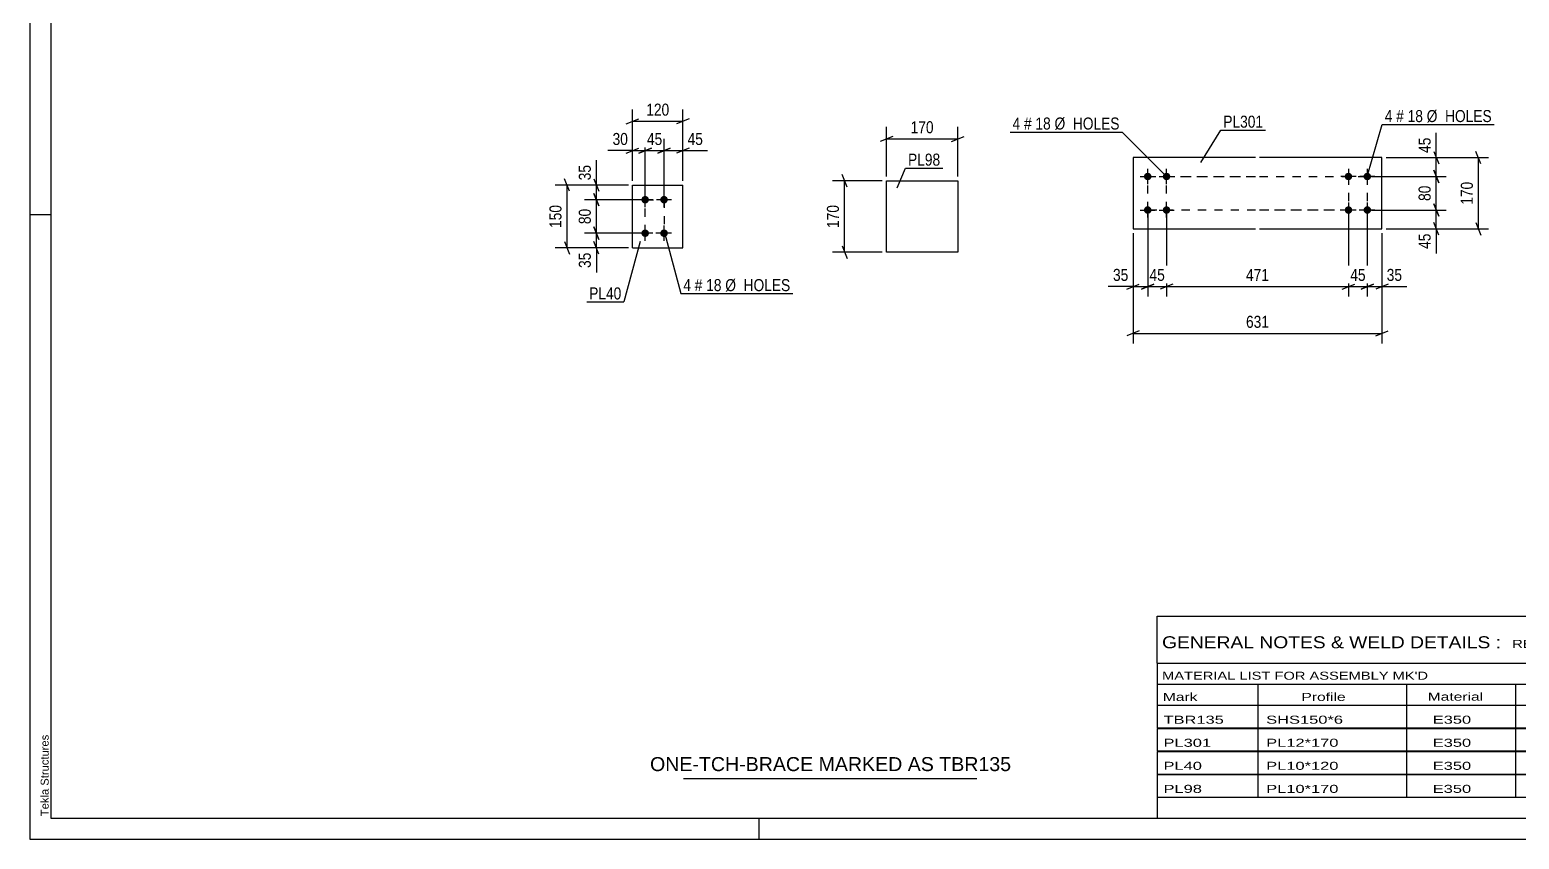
# Model space of a CAD drawing. Header units: millimetres. Extents: x 0 to 594, y 0 to 420.
# Drawn here: x 0 to 355.4, y 0 to 193.1 of the extents above; entities that cross this region are included whole.
import ezdxf

# ---------------------------------------------------------------- set-up
doc = ezdxf.new("R2010")
doc.units = ezdxf.units.MM
doc.linetypes.add('DXK_LINE_DOT2', pattern=[3.9198, 1.9599, -1.9599])
doc.styles.add('Arial', font='ARIAL.TTF', dxfattribs={"height": 0.2})
doc.styles.add('Arial Narrow', font='ARIALN.TTF', dxfattribs={"height": 0.2})

# ---------------------------------------------------------------- blocks, each defined once
blk = doc.blocks.new('Unknown-580575873-1131')
at = {"color": 5, "linetype": 'Continuous'}
for p, q in [((0, 420), (0, 0)), ((5, 415), (5, 5)), ((5, 149), (0, 149)), ((5, 5), (589, 5)), ((174, 0), (174, 5)), ((0, 0), (594, 0))]:
    blk.add_line(p, q, dxfattribs=at)
at = {"color": 174, "linetype": 'Continuous', "style": 'Arial'}
blk.add_text('Tekla Structures', height=1.9102, rotation=90, dxfattribs=at).set_placement((4.5, 5.5))
blk = doc.blocks.new('Part-580575873-3540 - 3539')
at = {"color": 2, "linetype": 'Continuous'}
for p, q in [((292.43, 162.63), (263.23, 162.63)), ((263.23, 162.63), (263.23, 145.63)), ((322.63, 162.63), (293.43, 162.63)), ((322.63, 145.63), (322.63, 162.63)), ((263.23, 145.63), (292.43, 145.63)), ((293.43, 145.63), (322.63, 145.63))]:
    blk.add_line(p, q, dxfattribs=at)
blk = doc.blocks.new('Bolt-580575873-3541 - 3539')
at = {"linetype": 'Continuous'}
for points in [[(314.63, 157.23, -1), (314.63, 159.03, -1)], [(319.13, 157.23, -1), (319.13, 159.03, -1)], [(314.63, 149.23, -1), (314.63, 151.03, -1)], [(319.13, 149.23, -1), (319.13, 151.03, -1)]]:
    blk.add_hatch(color=1, dxfattribs=at).paths.add_polyline_path(points)
at = {"color": 1, "linetype": 'Continuous'}
for p, q in [((314.63, 159.93), (314.63, 156.33)), ((319.13, 159.93), (319.13, 156.33)), ((316.43, 158.13), (312.83, 158.13)), ((320.93, 158.13), (317.33, 158.13)), ((316.43, 150.13), (312.83, 150.13)), ((314.63, 151.93), (314.63, 148.33)), ((320.93, 150.13), (317.33, 150.13)), ((319.13, 151.93), (319.13, 148.33))]:
    blk.add_line(p, q, dxfattribs=at)
blk = doc.blocks.new('Bolt-580575873-3542 - 3539')
at = {"linetype": 'Continuous'}
for points in [[(266.73, 159.03, -1), (266.73, 157.23, -1)], [(271.23, 159.03, -1), (271.23, 157.23, -1)], [(266.73, 151.03, -1), (266.73, 149.23, -1)], [(271.23, 151.03, -1), (271.23, 149.23, -1)]]:
    blk.add_hatch(color=1, dxfattribs=at).paths.add_polyline_path(points)
at = {"color": 1, "linetype": 'Continuous'}
for p, q in [((266.73, 156.33), (266.73, 159.93)), ((271.23, 156.33), (271.23, 159.93)), ((264.93, 158.13), (268.53, 158.13)), ((269.43, 158.13), (273.03, 158.13)), ((264.93, 150.13), (268.53, 150.13)), ((266.73, 148.33), (266.73, 151.93)), ((269.43, 150.13), (273.03, 150.13)), ((271.23, 148.33), (271.23, 151.93))]:
    blk.add_line(p, q, dxfattribs=at)
blk = doc.blocks.new('Bolt-580575873-2195 - 2156')
at = {"linetype": 'Continuous'}
for points in [[(146.83, 151.7), (146.64, 151.72), (146.46, 151.77), (146.3, 151.87), (146.16, 151.99), (146.05, 152.15), (145.97, 152.32), (145.93, 152.5), (145.93, 152.69), (145.97, 152.87), (146.05, 153.05), (146.16, 153.2), (146.3, 153.32), (146.46, 153.42), (146.64, 153.48), (146.83, 153.5), (147.01, 153.48), (147.19, 153.42), (147.36, 153.32), (147.5, 153.2), (147.61, 153.05), (147.68, 152.87), (147.72, 152.69), (147.72, 152.5), (147.68, 152.32), (147.61, 152.15), (147.5, 151.99), (147.36, 151.87), (147.19, 151.77), (147.01, 151.72)], [(151.33, 151.7), (151.14, 151.72), (150.96, 151.77), (150.8, 151.87), (150.66, 151.99), (150.55, 152.15), (150.47, 152.32), (150.43, 152.5), (150.43, 152.69), (150.47, 152.87), (150.55, 153.05), (150.66, 153.2), (150.8, 153.32), (150.96, 153.42), (151.14, 153.48), (151.33, 153.5), (151.51, 153.48), (151.69, 153.42), (151.86, 153.32), (152, 153.2), (152.11, 153.05), (152.18, 152.87), (152.22, 152.69), (152.22, 152.5), (152.18, 152.32), (152.11, 152.15), (152, 151.99), (151.86, 151.87), (151.69, 151.77), (151.51, 151.72)], [(146.83, 143.7), (146.64, 143.72), (146.46, 143.77), (146.3, 143.87), (146.16, 143.99), (146.05, 144.15), (145.97, 144.32), (145.93, 144.5), (145.93, 144.69), (145.97, 144.87), (146.05, 145.05), (146.16, 145.2), (146.3, 145.32), (146.46, 145.42), (146.64, 145.48), (146.83, 145.5), (147.01, 145.48), (147.19, 145.42), (147.36, 145.32), (147.5, 145.2), (147.61, 145.05), (147.68, 144.87), (147.72, 144.69), (147.72, 144.5), (147.68, 144.32), (147.61, 144.15), (147.5, 143.99), (147.36, 143.87), (147.19, 143.77), (147.01, 143.72)], [(151.33, 143.7), (151.14, 143.72), (150.96, 143.77), (150.8, 143.87), (150.66, 143.99), (150.55, 144.15), (150.47, 144.32), (150.43, 144.5), (150.43, 144.69), (150.47, 144.87), (150.55, 145.05), (150.66, 145.2), (150.8, 145.32), (150.96, 145.42), (151.14, 145.48), (151.33, 145.5), (151.51, 145.48), (151.69, 145.42), (151.86, 145.32), (152, 145.2), (152.11, 145.05), (152.18, 144.87), (152.22, 144.69), (152.22, 144.5), (152.18, 144.32), (152.11, 144.15), (152, 143.99), (151.86, 143.87), (151.69, 143.77), (151.51, 143.72)]]:
    blk.add_hatch(color=1, dxfattribs=at).paths.add_polyline_path(points)
at = {"color": 1, "linetype": 'Continuous'}
for p, q in [((146.83, 150.8), (146.83, 154.4)), ((151.33, 150.8), (151.33, 154.4)), ((148.63, 152.6), (145.03, 152.6)), ((153.13, 152.6), (149.53, 152.6)), ((146.83, 142.8), (146.83, 146.4)), ((151.33, 142.8), (151.33, 146.4)), ((148.63, 144.6), (145.03, 144.6)), ((153.13, 144.6), (149.53, 144.6))]:
    blk.add_line(p, q, dxfattribs=at)
blk = doc.blocks.new('Part-580575873-2162 - 2156')
at = {"color": 2, "linetype": 'Continuous'}
for p, q in [((143.83, 141.1), (143.83, 156.1)), ((143.83, 156.1), (155.83, 156.1)), ((155.83, 141.1), (155.83, 156.1)), ((143.83, 141.1), (143.83, 141.1)), ((143.83, 141.1), (155.83, 141.1)), ((155.83, 141.1), (155.83, 141.1))]:
    blk.add_line(p, q, dxfattribs=at)
at = {"color": 7, "linetype": 'DXK_LINE_DOT2'}
for p, q in [((143.83, 156.1), (155.83, 156.1)), ((143.83, 141.1), (143.83, 141.1)), ((143.83, 141.1), (155.83, 141.1)), ((155.83, 141.1), (155.83, 141.1))]:
    blk.add_line(p, q, dxfattribs=at)
blk = doc.blocks.new('Part-580575873-2399 - 2393')
at = {"color": 2, "linetype": 'Continuous'}
for p, q in [((204.41, 140.1), (204.41, 157.1)), ((204.41, 157.1), (221.41, 157.1)), ((221.41, 157.1), (221.41, 140.1)), ((221.41, 140.1), (204.41, 140.1))]:
    blk.add_line(p, q, dxfattribs=at)
blk = doc.blocks.new('Rectangle-580575873-3714 - 3539')
at = {"color": 1, "linetype": 'DXK_LINE_DOT2'}
for p, q in [((266.73, 158.13), (292.43, 158.13)), ((266.73, 150.13), (266.73, 158.13)), ((293.43, 158.13), (319.13, 158.13)), ((319.13, 158.13), (319.13, 150.13)), ((292.43, 150.13), (266.73, 150.13)), ((319.13, 150.13), (293.43, 150.13))]:
    blk.add_line(p, q, dxfattribs=at)
blk = doc.blocks.new('Rectangle-580575873-2379 - 2156')
at = {"color": 1, "linetype": 'DXK_LINE_DOT2'}
blk.add_lwpolyline([(146.83, 152.6), (151.33, 152.6), (151.33, 144.6), (146.83, 144.6), (146.83, 152.6)], close=True, dxfattribs=at)
blk = doc.blocks.new('Rectangle-580575873-3724 - 3539')
at = {"color": 1, "linetype": 'DXK_LINE_DOT2'}
for p, q in [((271.23, 158.13), (292.43, 158.13)), ((271.23, 150.13), (271.23, 158.13)), ((293.43, 158.13), (314.63, 158.13)), ((314.63, 158.13), (314.63, 150.13)), ((292.43, 150.13), (271.23, 150.13)), ((314.63, 150.13), (293.43, 150.13))]:
    blk.add_line(p, q, dxfattribs=at)
blk = doc.blocks.new('StraightDimension-580575873-3549 - 3539')
at = {"color": 7, "linetype": 'Continuous'}
for p, q in [((271.23, 149.13), (271.23, 129.47)), ((314.63, 149.13), (314.63, 129.47)), ((272.73, 132.47), (269.73, 131.27)), ((271.23, 131.87), (314.63, 131.87)), ((313.13, 131.27), (316.13, 132.47))]:
    blk.add_line(p, q, dxfattribs=at)
at = {"color": 0}
blk.add_wipeout([(296.28, 132.62), (296.28, 136.82), (289.59, 136.82), (289.59, 132.62)], dxfattribs=at)
at = {"color": 3, "style": 'Arial Narrow'}
blk.add_text('471', height=2.863, dxfattribs=at).set_placement((290.19, 133.22))
blk = doc.blocks.new('StraightDimension-580575873-3547 - 3539')
at = {"color": 7, "linetype": 'Continuous'}
for p, q in [((319.13, 149.13), (319.13, 129.47)), ((322.63, 144.63), (322.63, 129.47)), ((317.63, 131.27), (320.63, 132.47)), ((319.13, 131.87), (322.63, 131.87)), ((324.13, 132.47), (321.13, 131.27))]:
    blk.add_line(p, q, dxfattribs=at)
at = {"color": 0}
blk.add_wipeout([(328.01, 132.62), (328.01, 136.82), (323.16, 136.82), (323.16, 132.62)], dxfattribs=at)
at = {"color": 7, "linetype": 'Continuous'}
blk.add_line((322.63, 131.87), (328.54, 131.87), dxfattribs=at)
blk.add_line((322.63, 131.87), (328.54, 131.87), dxfattribs=at)
at = {"color": 3, "style": 'Arial Narrow'}
blk.add_text('35', height=2.863, dxfattribs=at).set_placement((323.76, 133.22))
blk = doc.blocks.new('StraightDimension-580575873-3693 - 3539')
at = {"color": 7, "linetype": 'Continuous'}
for p, q in [((320.13, 158.13), (337.98, 158.13)), ((334.98, 159.63), (336.18, 156.63)), ((335.58, 150.13), (335.58, 158.13)), ((320.13, 150.13), (337.98, 150.13)), ((336.18, 148.63), (334.98, 151.63))]:
    blk.add_line(p, q, dxfattribs=at)
at = {"color": 0}
blk.add_wipeout([(334.83, 156.56), (330.63, 156.56), (330.63, 151.7), (334.83, 151.7)], dxfattribs=at)
at = {"color": 3, "style": 'Arial Narrow'}
blk.add_text('80', height=2.863, rotation=90.0002, dxfattribs=at).set_placement((334.23, 152.3))
blk = doc.blocks.new('StraightDimension-580575873-3548 - 3539')
at = {"color": 7, "linetype": 'Continuous'}
for p, q in [((314.63, 149.13), (314.63, 129.47)), ((319.13, 149.13), (319.13, 129.47)), ((313.13, 131.27), (316.13, 132.47)), ((314.63, 131.87), (319.13, 131.87)), ((320.63, 132.47), (317.63, 131.27))]:
    blk.add_line(p, q, dxfattribs=at)
at = {"color": 0}
blk.add_wipeout([(319.31, 132.62), (319.31, 136.82), (314.46, 136.82), (314.46, 132.62)], dxfattribs=at)
at = {"color": 3, "style": 'Arial Narrow'}
blk.add_text('45', height=2.863, dxfattribs=at).set_placement((315.06, 133.22))
blk = doc.blocks.new('StraightDimension-580575873-3550 - 3539')
at = {"color": 7, "linetype": 'Continuous'}
for p, q in [((266.73, 149.13), (266.73, 129.47)), ((271.23, 149.13), (271.23, 129.47)), ((265.23, 131.27), (268.23, 132.47)), ((266.73, 131.87), (271.23, 131.87)), ((272.73, 132.47), (269.73, 131.27))]:
    blk.add_line(p, q, dxfattribs=at)
at = {"color": 0}
blk.add_wipeout([(271.41, 132.62), (271.41, 136.82), (266.56, 136.82), (266.56, 132.62)], dxfattribs=at)
at = {"color": 3, "style": 'Arial Narrow'}
blk.add_text('45', height=2.863, dxfattribs=at).set_placement((267.16, 133.22))
blk = doc.blocks.new('StraightDimension-580575873-3551 - 3539')
at = {"color": 7, "linetype": 'Continuous'}
for p, q in [((266.73, 149.13), (266.73, 129.47)), ((263.23, 144.63), (263.23, 129.47)), ((261.73, 131.27), (264.73, 132.47)), ((263.23, 131.87), (266.73, 131.87)), ((268.23, 132.47), (265.23, 131.27))]:
    blk.add_line(p, q, dxfattribs=at)
at = {"color": 0}
blk.add_wipeout([(262.71, 132.62), (262.71, 136.82), (257.85, 136.82), (257.85, 132.62)], dxfattribs=at)
at = {"color": 7, "linetype": 'Continuous'}
blk.add_line((263.23, 131.87), (257.33, 131.87), dxfattribs=at)
blk.add_line((263.23, 131.87), (257.33, 131.87), dxfattribs=at)
at = {"color": 3, "style": 'Arial Narrow'}
blk.add_text('35', height=2.863, dxfattribs=at).set_placement((258.45, 133.22))
blk = doc.blocks.new('StraightDimension-580575873-3567 - 3539')
at = {"color": 7, "linetype": 'Continuous'}
for p, q in [((263.23, 144.63), (263.23, 118.28)), ((322.63, 144.63), (322.63, 118.28)), ((264.73, 121.28), (261.73, 120.08)), ((321.13, 120.08), (324.13, 121.28)), ((263.23, 120.68), (322.63, 120.68))]:
    blk.add_line(p, q, dxfattribs=at)
at = {"color": 0}
blk.add_wipeout([(296.28, 121.43), (296.28, 125.63), (289.59, 125.63), (289.59, 121.43)], dxfattribs=at)
at = {"color": 3, "style": 'Arial Narrow'}
blk.add_text('631', height=2.863, dxfattribs=at).set_placement((290.19, 122.03))
blk = doc.blocks.new('StraightDimension-580575873-3587 - 3539')
at = {"color": 7, "linetype": 'Continuous'}
for p, q in [((346.25, 161.13), (345.05, 164.13)), ((323.63, 162.63), (348.05, 162.63)), ((345.65, 145.63), (345.65, 162.63)), ((345.05, 147.13), (346.25, 144.13)), ((323.63, 145.63), (348.05, 145.63))]:
    blk.add_line(p, q, dxfattribs=at)
at = {"color": 0}
blk.add_wipeout([(344.9, 157.47), (340.7, 157.47), (340.7, 150.79), (344.9, 150.79)], dxfattribs=at)
at = {"color": 3, "style": 'Arial Narrow'}
blk.add_text('170', height=2.863, rotation=90.0002, dxfattribs=at).set_placement((344.3, 151.39))
blk = doc.blocks.new('StraightDimension-580575873-3692 - 3539')
at = {"color": 7, "linetype": 'Continuous'}
for p, q in [((334.98, 164.13), (336.18, 161.13)), ((323.63, 162.63), (337.98, 162.63)), ((335.58, 158.13), (335.58, 162.63)), ((320.13, 158.13), (337.98, 158.13)), ((336.18, 156.63), (334.98, 159.63))]:
    blk.add_line(p, q, dxfattribs=at)
at = {"color": 0}
blk.add_wipeout([(334.83, 168.01), (330.63, 168.01), (330.63, 163.15), (334.83, 163.15)], dxfattribs=at)
at = {"color": 7, "linetype": 'Continuous'}
blk.add_line((335.58, 162.63), (335.58, 168.54), dxfattribs=at)
blk.add_line((335.58, 162.63), (335.58, 168.54), dxfattribs=at)
at = {"color": 3, "style": 'Arial Narrow'}
blk.add_text('45', height=2.863, rotation=90.0002, dxfattribs=at).set_placement((334.23, 163.75))
blk = doc.blocks.new('StraightDimension-580575873-3694 - 3539')
at = {"color": 7, "linetype": 'Continuous'}
for p, q in [((320.13, 150.13), (337.98, 150.13)), ((334.98, 151.63), (336.18, 148.63)), ((335.58, 145.63), (335.58, 150.13)), ((336.18, 144.13), (334.98, 147.13)), ((323.63, 145.63), (337.98, 145.63))]:
    blk.add_line(p, q, dxfattribs=at)
at = {"color": 0}
blk.add_wipeout([(334.83, 145.1), (330.63, 145.1), (330.63, 140.25), (334.83, 140.25)], dxfattribs=at)
at = {"color": 7, "linetype": 'Continuous'}
blk.add_line((335.58, 145.63), (335.58, 139.72), dxfattribs=at)
blk.add_line((335.58, 145.63), (335.58, 139.72), dxfattribs=at)
at = {"color": 3, "style": 'Arial Narrow'}
blk.add_text('45', height=2.863, rotation=90.0002, dxfattribs=at).set_placement((334.23, 140.85))
blk = doc.blocks.new('StraightDimension-580575873-2295 - 2156')
at = {"color": 7, "linetype": 'Continuous'}
for p, q in [((134.6, 157.6), (135.8, 154.6)), ((142.83, 156.1), (132.35, 156.1)), ((135.8, 151.1), (134.6, 154.1)), ((135.2, 152.6), (135.2, 156.1)), ((145.83, 152.6), (132.35, 152.6))]:
    blk.add_line(p, q, dxfattribs=at)
at = {"color": 0}
blk.add_wipeout([(134.45, 161.48), (130.25, 161.48), (130.25, 156.62), (134.45, 156.62)], dxfattribs=at)
at = {"color": 7, "linetype": 'Continuous'}
blk.add_line((135.2, 156.1), (135.2, 162), dxfattribs=at)
blk.add_line((135.2, 156.1), (135.2, 162), dxfattribs=at)
at = {"color": 3, "style": 'Arial Narrow'}
blk.add_text('35', height=2.863, rotation=90.0002, dxfattribs=at).set_placement((133.85, 157.22))
blk = doc.blocks.new('StraightDimension-580575873-2272 - 2156')
at = {"color": 7, "linetype": 'Continuous'}
for p, q in [((134.6, 146.1), (135.8, 143.1)), ((145.83, 144.6), (132.35, 144.6)), ((135.8, 139.6), (134.6, 142.6)), ((135.2, 141.1), (135.2, 144.6)), ((142.83, 141.1), (132.35, 141.1))]:
    blk.add_line(p, q, dxfattribs=at)
at = {"color": 0}
blk.add_wipeout([(134.45, 140.57), (130.25, 140.57), (130.25, 135.71), (134.45, 135.71)], dxfattribs=at)
at = {"color": 7, "linetype": 'Continuous'}
blk.add_line((135.2, 141.1), (135.2, 135.19), dxfattribs=at)
blk.add_line((135.2, 141.1), (135.2, 135.19), dxfattribs=at)
at = {"color": 3, "style": 'Arial Narrow'}
blk.add_text('35', height=2.863, rotation=90.0002, dxfattribs=at).set_placement((133.85, 136.31))
blk = doc.blocks.new('StraightDimension-580575873-2285 - 2156')
at = {"color": 7, "linetype": 'Continuous'}
for p, q in [((134.6, 154.1), (135.8, 151.1)), ((145.83, 152.6), (132.35, 152.6)), ((135.2, 144.6), (135.2, 152.6)), ((135.8, 143.1), (134.6, 146.1)), ((145.83, 144.6), (132.35, 144.6))]:
    blk.add_line(p, q, dxfattribs=at)
at = {"color": 0}
blk.add_wipeout([(134.45, 151.02), (130.25, 151.02), (130.25, 146.17), (134.45, 146.17)], dxfattribs=at)
at = {"color": 3, "style": 'Arial Narrow'}
blk.add_text('80', height=2.863, rotation=90.0002, dxfattribs=at).set_placement((133.85, 146.77))
blk = doc.blocks.new('StraightDimension-580575873-2309 - 2156')
at = {"color": 7, "linetype": 'Continuous'}
for p, q in [((128.8, 154.6), (127.6, 157.6)), ((142.83, 156.1), (125.35, 156.1)), ((128.2, 141.1), (128.2, 156.1)), ((127.6, 142.6), (128.8, 139.6)), ((142.83, 141.1), (125.35, 141.1))]:
    blk.add_line(p, q, dxfattribs=at)
at = {"color": 0}
blk.add_wipeout([(127.45, 151.94), (123.25, 151.94), (123.25, 145.25), (127.45, 145.25)], dxfattribs=at)
at = {"color": 3, "style": 'Arial Narrow'}
blk.add_text('150', height=2.863, rotation=90.0002, dxfattribs=at).set_placement((126.85, 145.85))
blk = doc.blocks.new('StraightDimension-580575873-2326 - 2156')
at = {"color": 7, "linetype": 'Continuous'}
for p, q in [((143.83, 157.1), (143.83, 167.15)), ((146.83, 153.6), (146.83, 167.15)), ((142.33, 163.7), (145.33, 164.9)), ((143.83, 164.3), (146.83, 164.3)), ((148.33, 164.9), (145.33, 163.7))]:
    blk.add_line(p, q, dxfattribs=at)
at = {"color": 0}
blk.add_wipeout([(143.3, 165.05), (143.3, 169.25), (138.45, 169.25), (138.45, 165.05)], dxfattribs=at)
at = {"color": 7, "linetype": 'Continuous'}
blk.add_line((143.83, 164.3), (137.92, 164.3), dxfattribs=at)
blk.add_line((143.83, 164.3), (137.92, 164.3), dxfattribs=at)
at = {"color": 3, "style": 'Arial Narrow'}
blk.add_text('30', height=2.863, dxfattribs=at).set_placement((139.05, 165.65))
blk = doc.blocks.new('StraightDimension-580575873-2339 - 2156')
at = {"color": 7, "linetype": 'Continuous'}
for p, q in [((146.83, 153.6), (146.83, 167.15)), ((151.33, 153.6), (151.33, 167.15)), ((145.33, 163.7), (148.33, 164.9)), ((146.83, 164.3), (151.33, 164.3)), ((152.83, 164.9), (149.83, 163.7))]:
    blk.add_line(p, q, dxfattribs=at)
at = {"color": 0}
blk.add_wipeout([(151.51, 165.05), (151.51, 169.25), (146.65, 169.25), (146.65, 165.05)], dxfattribs=at)
at = {"color": 3, "style": 'Arial Narrow'}
blk.add_text('45', height=2.863, dxfattribs=at).set_placement((147.25, 165.65))
blk = doc.blocks.new('StraightDimension-580575873-2349 - 2156')
at = {"color": 7, "linetype": 'Continuous'}
for p, q in [((151.33, 153.6), (151.33, 167.15)), ((155.83, 157.1), (155.83, 167.15)), ((149.83, 163.7), (152.83, 164.9)), ((151.33, 164.3), (155.83, 164.3)), ((157.33, 164.9), (154.33, 163.7))]:
    blk.add_line(p, q, dxfattribs=at)
at = {"color": 0}
blk.add_wipeout([(161.21, 165.05), (161.21, 169.25), (156.35, 169.25), (156.35, 165.05)], dxfattribs=at)
at = {"color": 7, "linetype": 'Continuous'}
blk.add_line((155.83, 164.3), (161.73, 164.3), dxfattribs=at)
blk.add_line((155.83, 164.3), (161.73, 164.3), dxfattribs=at)
at = {"color": 3, "style": 'Arial Narrow'}
blk.add_text('45', height=2.863, dxfattribs=at).set_placement((156.95, 165.65))
blk = doc.blocks.new('StraightDimension-580575873-2363 - 2156')
at = {"color": 7, "linetype": 'Continuous'}
for p, q in [((143.83, 157.1), (143.83, 174.15)), ((155.83, 157.1), (155.83, 174.15)), ((142.33, 170.7), (145.33, 171.9)), ((143.83, 171.3), (155.83, 171.3)), ((157.33, 171.9), (154.33, 170.7))]:
    blk.add_line(p, q, dxfattribs=at)
at = {"color": 0}
blk.add_wipeout([(153.17, 172.05), (153.17, 176.25), (146.49, 176.25), (146.49, 172.05)], dxfattribs=at)
at = {"color": 3, "style": 'Arial Narrow'}
blk.add_text('120', height=2.863, dxfattribs=at).set_placement((147.09, 172.65))
blk = doc.blocks.new('StraightDimension-580575873-2401 - 2393')
at = {"color": 7, "linetype": 'Continuous'}
for p, q in [((205.91, 167.7), (202.91, 166.5)), ((204.41, 158.1), (204.41, 169.95)), ((204.41, 167.1), (221.41, 167.1)), ((219.91, 166.5), (222.91, 167.7)), ((221.41, 158.1), (221.41, 169.95))]:
    blk.add_line(p, q, dxfattribs=at)
at = {"color": 0}
blk.add_wipeout([(216.25, 167.85), (216.25, 172.05), (209.57, 172.05), (209.57, 167.85)], dxfattribs=at)
at = {"color": 3, "style": 'Arial Narrow'}
blk.add_text('170', height=2.863, dxfattribs=at).set_placement((210.17, 168.45))
blk = doc.blocks.new('StraightDimension-580575873-2412 - 2393')
at = {"color": 7, "linetype": 'Continuous'}
for p, q in [((203.41, 157.1), (191.56, 157.1)), ((195.01, 155.6), (193.81, 158.6)), ((194.41, 140.1), (194.41, 157.1)), ((203.41, 140.1), (191.56, 140.1)), ((193.81, 141.6), (195.01, 138.6))]:
    blk.add_line(p, q, dxfattribs=at)
at = {"color": 0}
blk.add_wipeout([(193.66, 151.94), (189.46, 151.94), (189.46, 145.25), (193.66, 145.25)], dxfattribs=at)
at = {"color": 3, "style": 'Arial Narrow'}
blk.add_text('170', height=2.863, rotation=90.0002, dxfattribs=at).set_placement((193.06, 145.85))
blk = doc.blocks.new('Unknown-580575873-4459')
at = {"color": 7, "linetype": 'Continuous'}
for p, q in [((269, 53.25), (429, 53.25)), ((269, 42), (269, 53.25)), ((429, 53.25), (429, 42)), ((269, 42), (429, 42)), ((269, 42), (269, 37)), ((429, 42), (429, 37)), ((269, 37), (429, 37)), ((269, 37), (269, 32)), ((293, 37), (293, 32)), ((328.5, 37), (328.5, 32)), ((354.5, 37), (354.5, 32)), ((367.5, 37), (367.5, 32)), ((385, 37), (385, 32)), ((407, 37), (407, 32)), ((429, 37), (429, 32)), ((269, 32), (429, 32)), ((293, 32), (293, 26.5)), ((328.5, 32), (328.5, 26.5)), ((354.5, 32), (354.5, 26.5)), ((367.5, 32), (367.5, 26.5)), ((385, 32), (385, 26.5)), ((407, 32), (407, 26.5)), ((269, 31.95), (269, 26.55)), ((269, 31.95), (429, 31.95)), ((429, 31.95), (429, 26.55)), ((269, 26.55), (429, 26.55)), ((269, 26.45), (269, 21.05)), ((269, 26.45), (429, 26.45)), ((293, 26.5), (293, 21)), ((328.5, 26.5), (328.5, 21)), ((354.5, 26.5), (354.5, 21)), ((367.5, 26.5), (367.5, 21)), ((385, 26.5), (385, 21)), ((407, 26.5), (407, 21)), ((429, 26.45), (429, 21.05)), ((269, 21.05), (429, 21.05)), ((269, 20.95), (269, 15.55)), ((269, 20.95), (429, 20.95)), ((293, 21), (293, 15.5)), ((328.5, 21), (328.5, 15.5)), ((354.5, 21), (354.5, 15.5)), ((367.5, 21), (367.5, 15.5)), ((385, 21), (385, 15.5)), ((407, 21), (407, 15.5)), ((429, 20.95), (429, 15.55)), ((269, 15.55), (429, 15.55)), ((269, 15.45), (269, 10.05)), ((269, 15.45), (429, 15.45)), ((293, 15.5), (293, 10)), ((328.5, 15.5), (328.5, 10)), ((354.5, 15.5), (354.5, 10)), ((367.5, 15.5), (367.5, 10)), ((385, 15.5), (385, 10)), ((407, 15.5), (407, 10)), ((429, 15.45), (429, 10.05)), ((269, 10.05), (429, 10.05)), ((269, 10), (429, 10)), ((269, 10), (269, 5)), ((385, 10), (385, 5)), ((407, 10), (407, 5)), ((429, 10), (429, 5)), ((269, 5), (429, 5))]:
    blk.add_line(p, q, dxfattribs=at)
at = {"color": 7, "style": 'Arial Narrow'}
for s, height, width, p in [('GENERAL NOTES & WELD DETAILS :', 2.8633, 1.4, (270.15, 45.56)), ('REFER TYP DRAWING TYP-01', 1.9089, 1.6, (353.7, 45.66)), ("MATERIAL LIST FOR ASSEMBLY MK'D", 1.9089, 1.6, (270.15, 38.06)), ('TBR135', 1.909, 1.794707, (361.59, 37.97)), ('1', 1.91, 1.794707, (391.08, 38.06)), ('No. Required', 1.9089, 1.6, (400.41, 38.06)), ('Mark', 1.909, 1.7, (270.34, 33)), ('Profile', 1.909, 1.7, (303.41, 33)), ('Material', 1.909, 1.7, (333.54, 33.06)), ('No.', 1.909, 1.7, (358.5, 33.06)), ('Length', 1.909, 1.7, (369, 33.06)), ('Area', 1.909, 1.7, (391.5, 33.06)), ('Weight', 1.909, 1.7, (411, 33.06))]:
    blk.add_text(s, height=height, dxfattribs=dict(at, width=width)).set_placement(p)
at = {"color": 7, "linetype": 'Continuous', "style": 'Arial Narrow'}
for s, height, width, p in [('TBR135', 1.909, 1.794707, (270.5, 27.56)), ('SHS150*6', 1.909, 1.794707, (295, 27.56)), ('E350', 1.909, 1.794707, (334.74, 27.56)), ('1', 1.91, 1.794707, (358.86, 27.56)), ('5516', 1.909, 1.794707, (371.58, 27.56)), ('3.3', 1.909, 1.794707, (395.32, 27.56)), ('149.3', 1.909, 1.794707, (411.96, 27.56)), ('PL301', 1.909, 1.794707, (270.5, 22.06)), ('PL12*170', 1.909, 1.794707, (295, 22.06)), ('E350', 1.909, 1.794707, (334.74, 22.06)), ('1', 1.91, 1.794707, (358.86, 22.06)), ('631', 1.909, 1.794707, (373.77, 22.06)), ('0.2', 1.909, 1.794707, (395.32, 22.06)), ('10.1', 1.909, 1.794707, (414.14, 22.06)), ('PL40', 1.909, 1.794707, (270.5, 16.56)), ('PL10*120', 1.909, 1.794707, (295, 16.56)), ('E350', 1.909, 1.794707, (334.74, 16.56)), ('4', 1.91, 1.794707, (358.86, 16.56)), ('150', 1.909, 1.794707, (373.77, 16.56)), ('0.0', 1.909, 1.794707, (395.32, 16.56)), ('5.7', 1.909, 1.794707, (416.33, 16.56)), ('PL98', 1.909, 1.794707, (270.5, 11.06)), ('PL10*170', 1.909, 1.794707, (295, 11.06)), ('E350', 1.909, 1.794707, (334.74, 11.06)), ('2', 1.91, 1.794707, (358.86, 11.06)), ('170', 1.909, 1.794707, (373.77, 11.06)), ('0.1', 1.909, 1.794707, (395.32, 11.06)), ('4.5', 1.909, 1.794707, (416.33, 11.06)), ('Total', 1.909, 1.7, (371.33, 6.5)), ('3.8', 1.909, 1.794707, (394.83, 6.5)), ('169.6', 1.909, 1.794707, (411.96, 6.5))]:
    blk.add_text(s, height=height, dxfattribs=dict(at, width=width)).set_placement(p)
blk = doc.blocks.new('Unknown-580575873-4460')
at = {"color": 7, "linetype": 'Continuous'}
blk.add_line((156, 14.5), (226, 14.5), dxfattribs=at)
at = {"color": 7, "style": 'Arial'}
blk.add_text('ONE-TCH-BRACE MARKED AS TBR135', height=3.3428, dxfattribs=at).set_placement((147.99, 16.25))
blk = doc.blocks.new('Mark-580575873-3593 - 3539')
at = {"color": 0}
blk.add_wipeout([(325.12, 171.12), (325.12, 174.12), (323.29, 174.12), (323.29, 171.12)], dxfattribs=at)
blk.add_wipeout([(325.12, 171.12), (325.12, 174.12), (323.29, 174.12), (323.29, 171.12)], dxfattribs=at)
at = {"color": 7, "linetype": 'Continuous'}
blk.add_line((319.13, 158.13), (322.69, 170.52), dxfattribs=at)
at = {"color": 0}
blk.add_wipeout([(327.85, 171.12), (327.85, 174.12), (326.02, 174.12), (326.02, 171.12)], dxfattribs=at)
blk.add_wipeout([(327.85, 171.12), (327.85, 174.12), (326.02, 174.12), (326.02, 171.12)], dxfattribs=at)
at = {"color": 3, "style": 'Arial Narrow'}
blk.add_text('4', height=2.86, dxfattribs=at).set_placement((323.29, 171.12))
at = {"color": 0}
blk.add_wipeout([(332.4, 171.12), (332.4, 174.12), (328.75, 174.12), (328.75, 171.12)], dxfattribs=at)
blk.add_wipeout([(332.4, 171.12), (332.4, 174.12), (328.75, 174.12), (328.75, 171.12)], dxfattribs=at)
at = {"color": 3, "style": 'Arial Narrow'}
blk.add_text('#', height=2.86, dxfattribs=at).set_placement((326.02, 171.12))
at = {"color": 0}
blk.add_wipeout([(348.83, 171.12), (348.83, 174.12), (333.3, 174.12), (333.3, 171.12)], dxfattribs=at)
blk.add_wipeout([(348.83, 171.12), (348.83, 174.12), (333.3, 174.12), (333.3, 171.12)], dxfattribs=at)
at = {"color": 7, "linetype": 'Continuous'}
blk.add_line((322.69, 170.52), (349.43, 170.52), dxfattribs=at)
at = {"color": 3, "style": 'Arial Narrow'}
for s, p in [('18', (328.75, 171.12)), ('Ø  HOLES', (333.3, 171.12))]:
    blk.add_text(s, height=2.863, dxfattribs=at).set_placement(p)
blk = doc.blocks.new('Mark-580575873-3590 - 3539')
at = {"color": 0}
blk.add_wipeout([(294.27, 169.78), (294.27, 172.78), (284.77, 172.78), (284.77, 169.78)], dxfattribs=at)
blk.add_wipeout([(294.27, 169.78), (294.27, 172.78), (284.77, 172.78), (284.77, 169.78)], dxfattribs=at)
at = {"color": 30, "linetype": 'Continuous'}
for p, q in [((279.44, 161.47), (284.17, 169.18)), ((284.17, 169.18), (294.87, 169.18))]:
    blk.add_line(p, q, dxfattribs=at)
at = {"color": 3, "style": 'Arial Narrow'}
blk.add_text('PL301', height=2.863, dxfattribs=at).set_placement((284.77, 169.78))
blk = doc.blocks.new('Mark-580575873-3594 - 3539')
at = {"color": 0}
blk.add_wipeout([(236.31, 169.34), (236.31, 172.34), (234.49, 172.34), (234.49, 169.34)], dxfattribs=at)
blk.add_wipeout([(236.31, 169.34), (236.31, 172.34), (234.49, 172.34), (234.49, 169.34)], dxfattribs=at)
blk.add_wipeout([(239.04, 169.34), (239.04, 172.34), (237.21, 172.34), (237.21, 169.34)], dxfattribs=at)
blk.add_wipeout([(239.04, 169.34), (239.04, 172.34), (237.21, 172.34), (237.21, 169.34)], dxfattribs=at)
at = {"color": 3, "style": 'Arial Narrow'}
blk.add_text('4', height=2.86, dxfattribs=at).set_placement((234.49, 169.34))
at = {"color": 0}
blk.add_wipeout([(243.6, 169.34), (243.6, 172.34), (239.94, 172.34), (239.94, 169.34)], dxfattribs=at)
blk.add_wipeout([(243.6, 169.34), (243.6, 172.34), (239.94, 172.34), (239.94, 169.34)], dxfattribs=at)
at = {"color": 3, "style": 'Arial Narrow'}
blk.add_text('#', height=2.86, dxfattribs=at).set_placement((237.21, 169.34))
at = {"color": 0}
blk.add_wipeout([(260.03, 169.34), (260.03, 172.34), (244.5, 172.34), (244.5, 169.34)], dxfattribs=at)
blk.add_wipeout([(260.03, 169.34), (260.03, 172.34), (244.5, 172.34), (244.5, 169.34)], dxfattribs=at)
at = {"color": 7, "linetype": 'Continuous'}
for p in [(233.89, 168.74), (271.23, 158.13)]:
    blk.add_line(p, (260.63, 168.74), dxfattribs=at)
at = {"color": 3, "style": 'Arial Narrow'}
for s, p in [('18', (239.94, 169.34)), ('Ø  HOLES', (244.5, 169.34))]:
    blk.add_text(s, height=2.863, dxfattribs=at).set_placement(p)
blk = doc.blocks.new('Mark-580575873-2158 - 2156')
at = {"color": 0}
blk.add_wipeout([(141.15, 128.8), (141.15, 131.8), (133.47, 131.8), (133.47, 128.8)], dxfattribs=at)
blk.add_wipeout([(141.15, 128.8), (141.15, 131.8), (133.47, 131.8), (133.47, 128.8)], dxfattribs=at)
at = {"color": 30, "linetype": 'Continuous'}
for p in [(145.67, 142.6), (132.87, 128.2)]:
    blk.add_line(p, (141.75, 128.2), dxfattribs=at)
at = {"color": 3, "style": 'Arial Narrow'}
blk.add_text('PL40', height=2.863, dxfattribs=at).set_placement((133.47, 128.8))
blk = doc.blocks.new('Mark-580575873-2191 - 2156')
at = {"color": 0}
blk.add_wipeout([(157.75, 130.78), (157.75, 133.78), (155.93, 133.78), (155.93, 130.78)], dxfattribs=at)
blk.add_wipeout([(157.75, 130.78), (157.75, 133.78), (155.93, 133.78), (155.93, 130.78)], dxfattribs=at)
at = {"color": 7, "linetype": 'Continuous'}
blk.add_line((151.45, 144.75), (155.33, 130.18), dxfattribs=at)
at = {"color": 0}
blk.add_wipeout([(160.48, 130.78), (160.48, 133.78), (158.65, 133.78), (158.65, 130.78)], dxfattribs=at)
blk.add_wipeout([(160.48, 130.78), (160.48, 133.78), (158.65, 133.78), (158.65, 130.78)], dxfattribs=at)
at = {"color": 3, "style": 'Arial Narrow'}
blk.add_text('4', height=2.86, dxfattribs=at).set_placement((155.93, 130.78))
at = {"color": 0}
blk.add_wipeout([(165.04, 130.78), (165.04, 133.78), (161.38, 133.78), (161.38, 130.78)], dxfattribs=at)
blk.add_wipeout([(165.04, 130.78), (165.04, 133.78), (161.38, 133.78), (161.38, 130.78)], dxfattribs=at)
at = {"color": 3, "style": 'Arial Narrow'}
blk.add_text('#', height=2.86, dxfattribs=at).set_placement((158.65, 130.78))
at = {"color": 0}
blk.add_wipeout([(181.47, 130.78), (181.47, 133.78), (165.94, 133.78), (165.94, 130.78)], dxfattribs=at)
blk.add_wipeout([(181.47, 130.78), (181.47, 133.78), (165.94, 133.78), (165.94, 130.78)], dxfattribs=at)
at = {"color": 7, "linetype": 'Continuous'}
blk.add_line((155.33, 130.18), (182.07, 130.18), dxfattribs=at)
at = {"color": 3, "style": 'Arial Narrow'}
for s, p in [('18', (161.38, 130.78)), ('Ø  HOLES', (165.94, 130.78))]:
    blk.add_text(s, height=2.863, dxfattribs=at).set_placement(p)
blk = doc.blocks.new('Mark-580575873-2395 - 2393')
at = {"color": 0}
blk.add_wipeout([(217.22, 160.72), (217.22, 163.72), (209.55, 163.72), (209.55, 160.72)], dxfattribs=at)
blk.add_wipeout([(217.22, 160.72), (217.22, 163.72), (209.55, 163.72), (209.55, 160.72)], dxfattribs=at)
at = {"color": 30, "linetype": 'Continuous'}
for p, q in [((206.98, 155.44), (208.95, 160.12)), ((208.95, 160.12), (217.82, 160.12))]:
    blk.add_line(p, q, dxfattribs=at)
at = {"color": 3, "style": 'Arial Narrow'}
blk.add_text('PL98', height=2.863, dxfattribs=at).set_placement((209.55, 160.72))

msp = doc.modelspace()

# ---------------------------------------------------------------- block references
for name in ['Unknown-580575873-1131', 'Part-580575873-3540 - 3539', 'Bolt-580575873-3542 - 3539', 'Bolt-580575873-3541 - 3539', 'Part-580575873-2399 - 2393', 'Rectangle-580575873-3714 - 3539', 'Rectangle-580575873-3724 - 3539', 'Part-580575873-2162 - 2156', 'Bolt-580575873-2195 - 2156', 'Rectangle-580575873-2379 - 2156', 'Unknown-580575873-4459', 'Unknown-580575873-4460']:
    msp.add_blockref(name, (0, 0))

# ---------------------------------------------------------------- next in the draw order: block references
for name in ['StraightDimension-580575873-2401 - 2393', 'Mark-580575873-3594 - 3539', 'Mark-580575873-3590 - 3539', 'StraightDimension-580575873-2295 - 2156', 'StraightDimension-580575873-2272 - 2156', 'StraightDimension-580575873-3549 - 3539', 'Mark-580575873-2191 - 2156']:
    msp.add_blockref(name, (0, 0))

# ---------------------------------------------------------------- next in the draw order: block references
for name in ['Mark-580575873-2395 - 2393', 'StraightDimension-580575873-2412 - 2393', 'StraightDimension-580575873-2285 - 2156', 'StraightDimension-580575873-3550 - 3539', 'StraightDimension-580575873-3547 - 3539']:
    msp.add_blockref(name, (0, 0))

# ---------------------------------------------------------------- next in the draw order: block references
for name in ['StraightDimension-580575873-2309 - 2156', 'StraightDimension-580575873-3693 - 3539', 'StraightDimension-580575873-3551 - 3539']:
    msp.add_blockref(name, (0, 0))

# ---------------------------------------------------------------- next in the draw order: block references
for name in ['StraightDimension-580575873-2326 - 2156', 'StraightDimension-580575873-3548 - 3539', 'Mark-580575873-2158 - 2156']:
    msp.add_blockref(name, (0, 0))

# ---------------------------------------------------------------- next in the draw order: block references
for name in ['StraightDimension-580575873-2339 - 2156', 'StraightDimension-580575873-3567 - 3539']:
    msp.add_blockref(name, (0, 0))

# ---------------------------------------------------------------- next in the draw order: block references
for name in ['StraightDimension-580575873-2349 - 2156', 'StraightDimension-580575873-3587 - 3539']:
    msp.add_blockref(name, (0, 0))

# ---------------------------------------------------------------- next in the draw order: block references
for name in ['StraightDimension-580575873-2363 - 2156', 'StraightDimension-580575873-3692 - 3539', 'StraightDimension-580575873-3694 - 3539']:
    msp.add_blockref(name, (0, 0))

# ---------------------------------------------------------------- next in the draw order: block references
msp.add_blockref('Mark-580575873-3593 - 3539', (0, 0))

doc.saveas('drawing.dxf')
